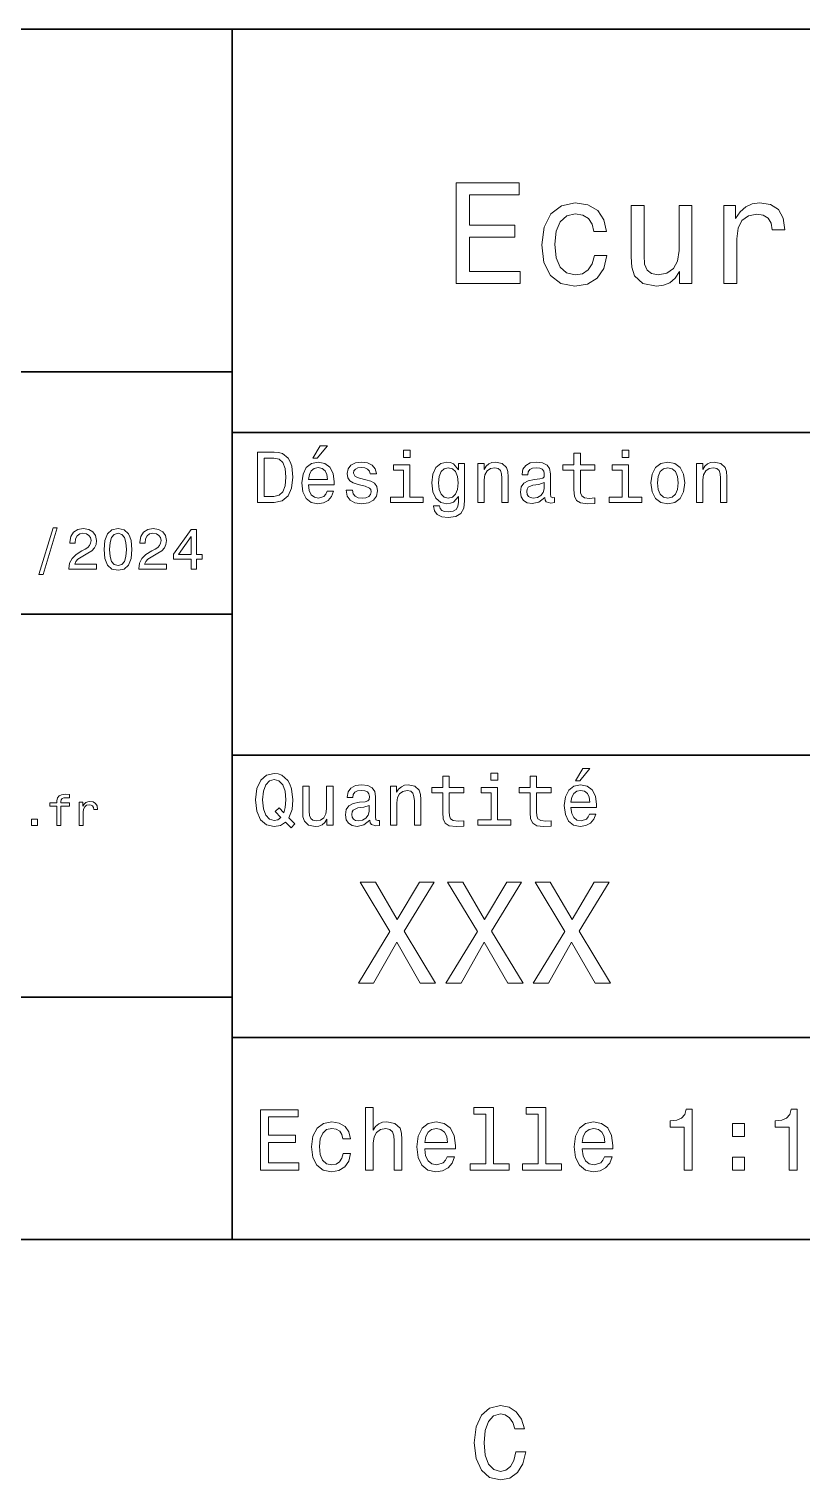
# Model space of a CAD drawing. Extents: x 0 to 841, y 0 to 594.
# Drawn here: x 685.9 to 724.3, y 8.1 to 80 of the extents above; entities that cross this region are included whole.
import ezdxf

# ---------------------------------------------------------------- set-up
doc = ezdxf.new("R2010")
doc.units = 0

msp = doc.modelspace()

# ---------------------------------------------------------------- linework, layer by layer
at = {"color": 7, "lineweight": 35}
for p, q in [((631, 80), (821, 80)), ((696, 20), (696, 80)), ((631, 63), (696, 63)), ((696, 60), (821, 60)), ((631, 51), (696, 51)), ((696, 44), (821, 44)), ((631, 32), (696, 32)), ((696, 30), (821, 30)), ((20, 20), (821, 20)), ((631, 20), (821, 20))]:
    msp.add_line(p, q, dxfattribs=at)
at = {"color": 7, "lineweight": 13}
for points in [[(707.109558, 67.381126), (710.279541, 67.381126), (710.279541, 67.986313), (707.772339, 67.986313), (707.772339, 69.679398), (710.005798, 69.679398), (710.005798, 70.277382), (707.772339, 70.277382), (707.772339, 71.77594), (710.221924, 71.77594), (710.221924, 72.381126), (707.109558, 72.381126)], [(713.932312, 69.967583), (714.559082, 69.967583), (714.429443, 70.543953), (714.119629, 70.997841), (713.636902, 71.278824), (713.010132, 71.386887), (712.318481, 71.242798), (711.792542, 70.83934), (711.461121, 70.183723), (711.345825, 69.304756), (711.453918, 68.432999), (711.778137, 67.784584), (712.289673, 67.381126), (712.988525, 67.24424), (713.608093, 67.35231), (714.09082, 67.6549), (714.422241, 68.130409), (714.566284, 68.764412), (713.961121, 68.764412), (713.853027, 68.360954), (713.651306, 68.058357), (713.363159, 67.87104), (713.010132, 67.8134), (712.570618, 67.907066), (712.253601, 68.195244), (712.059082, 68.663544), (711.994263, 69.32637), (712.059082, 69.974785), (712.260864, 70.443085), (712.585022, 70.73127), (713.010132, 70.832138), (713.384766, 70.767296), (713.66571, 70.601585), (713.853027, 70.327812)], [(718.788208, 71.25), (718.154236, 71.25), (718.154236, 69.016571), (718.082153, 68.497841), (717.87323, 68.123199), (717.549011, 67.892654), (717.123962, 67.82061), (716.785339, 67.878242), (716.569214, 68.051155), (716.446716, 68.346542), (716.417908, 68.764412), (716.417908, 71.25), (715.783875, 71.25), (715.783875, 68.706772), (715.805481, 68.195244), (715.942383, 67.770172), (716.360229, 67.381126), (717.030273, 67.24424), (717.390503, 67.29467), (717.700317, 67.424355), (717.966858, 67.647697), (718.183044, 67.971901), (718.183044, 67.381126), (718.788208, 67.381126)], [(720.380432, 67.381126), (721.014465, 67.381126), (721.014465, 69.592941), (721.079285, 70.126083), (721.273804, 70.507927), (721.59082, 70.738472), (722.015869, 70.817726), (722.332886, 70.767296), (722.570618, 70.623199), (722.714722, 70.378242), (722.765137, 70.046829), (723.406372, 70.046829), (723.319885, 70.630409), (723.082153, 71.048271), (722.685913, 71.300438), (722.145569, 71.386887), (721.778137, 71.329254), (721.461121, 71.185158), (721.180115, 70.940201), (720.956787, 70.608795), (720.956787, 71.25), (720.380432, 71.25)], [(698.080688, 59.030979), (697.248535, 59.030979), (697.248535, 56.530979), (698.080688, 56.530979), (698.473328, 56.610229), (698.765137, 56.851585), (698.945251, 57.244236), (699.010071, 57.780979), (698.952454, 58.328529), (698.880432, 58.544666), (698.779541, 58.717579), (698.487732, 58.951729), (698.296814, 59.009365)], [(700.004333, 58.728386), (700.216858, 58.728386), (700.71759, 59.340778), (700.364563, 59.340778)], [(704.824219, 59.117435), (704.489197, 59.117435), (704.489197, 58.757202), (704.824219, 58.757202)], [(715.667175, 59.117435), (715.332153, 59.117435), (715.332153, 58.757202), (715.667175, 58.757202)], [(698.055481, 58.731987), (698.329224, 58.677952), (698.516541, 58.512245), (698.628235, 58.216858), (698.664246, 57.780979), (698.624634, 57.359509), (698.512939, 57.064121), (698.322021, 56.887608), (698.055481, 56.829971), (697.583557, 56.829971), (697.583557, 58.731987)], [(699.784607, 57.406338), (701.052612, 57.406338), (701.056213, 57.554035), (700.998535, 57.9683), (700.840088, 58.278099), (700.587891, 58.465416), (700.252869, 58.533859), (699.925049, 58.461815), (699.672913, 58.260086), (699.510803, 57.932278), (699.453186, 57.5), (699.507202, 57.056915), (699.669312, 56.732708), (699.917847, 56.530979), (700.242065, 56.462536), (700.523071, 56.509365), (700.753601, 56.631844), (700.922913, 56.826366), (701.020203, 57.085735), (700.706787, 57.085735), (700.641907, 56.941643), (700.548279, 56.833572), (700.281677, 56.747116), (700.076355, 56.786743), (699.921448, 56.912823), (699.820618, 57.118156), (699.784607, 57.395531)], [(702.623169, 57.658501), (702.317017, 57.730545), (702.090088, 57.8134), (702.014404, 57.982708), (702.036011, 58.101585), (702.111694, 58.188038), (702.234131, 58.242073), (702.410645, 58.263687), (702.579956, 58.242073), (702.713257, 58.177231), (702.799683, 58.079971), (702.835754, 57.950287), (703.145508, 57.950287), (703.145508, 57.957493), (703.091492, 58.191643), (702.943787, 58.375359), (702.713257, 58.490635), (702.410645, 58.533859), (702.104492, 58.490635), (701.881104, 58.371758), (701.740662, 58.195244), (701.697388, 57.971901), (701.729797, 57.755764), (701.830688, 57.604465), (701.996399, 57.496399), (702.237732, 57.42075), (702.590759, 57.334293), (702.806946, 57.244236), (702.864563, 57.172188), (702.886169, 57.064121), (702.85376, 56.930836), (702.767273, 56.829971), (702.626831, 56.765129), (702.439453, 56.743515), (702.241333, 56.765129), (702.09729, 56.840778), (702, 56.963257), (701.960388, 57.132565), (701.654175, 57.132565), (701.70459, 56.844379), (701.852295, 56.635445), (702.086426, 56.509365), (702.410645, 56.462536), (702.749268, 56.509365), (702.997864, 56.635445), (703.149109, 56.837173), (703.203186, 57.100143), (703.163574, 57.327087), (703.05188, 57.481987), (702.868164, 57.582851)], [(704.813416, 56.79755), (704.813416, 58.400574), (703.999268, 58.400574), (703.999268, 58.130402), (704.496399, 58.130402), (704.496399, 56.79755), (703.847961, 56.79755), (703.847961, 56.530979), (705.468994, 56.530979), (705.468994, 56.79755)], [(707.518738, 56.617435), (707.518738, 58.465416), (707.216125, 58.465416), (707.216125, 58.152016), (706.96759, 58.4366), (706.816284, 58.508644), (706.646973, 58.533859), (706.340759, 58.461815), (706.103027, 58.260086), (705.94812, 57.935879), (705.894104, 57.5), (705.94812, 57.060516), (706.103027, 56.736309), (706.340759, 56.530979), (706.646973, 56.462536), (706.819885, 56.487751), (706.963989, 56.552593), (707.216125, 56.826366), (707.216125, 56.552593), (707.187317, 56.336456), (707.108093, 56.181557), (706.956787, 56.091499), (706.729797, 56.059078), (706.531677, 56.080692), (706.391235, 56.134727), (706.30835, 56.228386), (706.283142, 56.354465), (705.976929, 56.354465), (705.976929, 56.340057), (706.023804, 56.109509), (706.167847, 55.9366), (706.398438, 55.824928), (706.711792, 55.785301), (707.086426, 55.839336), (707.335022, 55.990635), (707.475525, 56.253601)], [(708.18158, 56.530979), (708.498535, 56.530979), (708.498535, 57.647694), (708.531006, 57.903458), (708.635437, 58.090778), (708.797546, 58.206051), (709.013672, 58.249279), (709.186584, 58.213257), (709.294678, 58.115993), (709.348694, 57.953888), (709.366699, 57.737751), (709.366699, 56.530979), (709.683716, 56.530979), (709.683716, 57.802593), (709.669312, 58.058357), (709.604492, 58.270893), (709.391907, 58.465416), (709.060547, 58.533859), (708.876831, 58.508644), (708.721924, 58.440201), (708.588623, 58.324928), (708.484131, 58.170029), (708.484131, 58.465416), (708.18158, 58.465416)], [(711.499268, 56.783142), (711.499268, 56.772335), (711.517273, 56.649857), (711.57135, 56.5634), (711.798279, 56.494957), (711.974792, 56.523773), (711.974792, 56.76873), (711.899109, 56.757923), (711.798279, 56.804756), (711.780273, 56.948845), (711.780273, 57.950287), (711.737061, 58.206051), (711.610962, 58.386166), (711.391235, 58.494236), (711.081421, 58.533859), (710.778809, 58.490635), (710.555481, 58.368156), (710.414978, 58.177231), (710.368164, 57.925072), (710.368164, 57.903458), (710.65271, 57.903458), (710.677979, 58.054756), (710.757202, 58.162823), (710.886902, 58.227665), (711.070618, 58.25288), (711.247131, 58.234871), (711.373169, 58.180836), (711.448853, 58.087173), (711.47406, 57.957493), (711.459656, 57.806194), (711.402039, 57.730545), (711.257935, 57.694523), (710.987732, 57.665707), (710.677979, 57.600864), (710.458191, 57.485592), (710.328552, 57.305473), (710.288879, 57.038906), (710.324951, 56.801151), (710.436584, 56.624638), (710.616699, 56.512966), (710.865295, 56.473343), (711.200317, 56.548992)], [(712.943787, 58.130402), (712.943787, 57.161381), (712.965393, 56.84798), (713.066284, 56.631844), (713.268005, 56.505764), (713.610229, 56.462536), (713.984863, 56.480545), (713.984863, 56.754322), (713.711121, 56.732708), (713.462524, 56.761528), (713.329224, 56.851585), (713.271606, 57.00288), (713.260803, 57.215416), (713.260803, 58.130402), (713.984863, 58.130402), (713.984863, 58.400574), (713.260803, 58.400574), (713.260803, 58.966137), (712.943787, 58.966137), (712.943787, 58.400574), (712.39624, 58.400574), (712.39624, 58.130402)], [(715.656311, 56.79755), (715.656311, 58.400574), (714.842224, 58.400574), (714.842224, 58.130402), (715.339355, 58.130402), (715.339355, 56.79755), (714.690918, 56.79755), (714.690918, 56.530979), (716.311951, 56.530979), (716.311951, 56.79755)], [(716.762268, 57.496399), (716.819885, 57.056915), (716.985596, 56.732708), (717.248535, 56.530979), (717.601563, 56.462536), (717.950989, 56.530979), (718.213989, 56.729107), (718.3797, 57.053314), (718.440918, 57.496399), (718.3797, 57.935879), (718.213989, 58.263687), (717.950989, 58.461815), (717.601563, 58.533859), (717.248535, 58.461815), (716.985596, 58.260086), (716.819885, 57.935879)], [(719.024475, 56.530979), (719.341492, 56.530979), (719.341492, 57.647694), (719.373901, 57.903458), (719.478394, 58.090778), (719.640503, 58.206051), (719.856628, 58.249279), (720.029541, 58.213257), (720.137634, 58.115993), (720.19165, 57.953888), (720.209656, 57.737751), (720.209656, 56.530979), (720.526672, 56.530979), (720.526672, 57.802593), (720.512268, 58.058357), (720.447388, 58.270893), (720.234863, 58.465416), (719.903442, 58.533859), (719.719727, 58.508644), (719.564819, 58.440201), (719.43158, 58.324928), (719.327087, 58.170029), (719.327087, 58.465416), (719.024475, 58.465416)], [(699.784607, 57.672909), (699.824219, 57.921471), (699.921448, 58.105186), (700.069153, 58.216858), (700.263672, 58.256485), (700.45459, 58.216858), (700.602295, 58.105186), (700.692383, 57.921471), (700.724792, 57.672909)], [(706.221924, 57.5), (706.254333, 57.820606), (706.351563, 58.058357), (706.502869, 58.198845), (706.70459, 58.249279), (706.917175, 58.198845), (707.075623, 58.058357), (707.172913, 57.820606), (707.208923, 57.5), (707.172913, 57.172188), (707.075623, 56.938038), (706.917175, 56.793949), (706.70459, 56.747116), (706.502869, 56.793949), (706.351563, 56.938038), (706.254333, 57.175793)], [(717.086426, 57.5), (717.118896, 57.824207), (717.219727, 58.058357), (717.381836, 58.20245), (717.601563, 58.25288), (717.817749, 58.20245), (717.979858, 58.061958), (718.080688, 57.824207), (718.116699, 57.5), (718.080688, 57.172188), (717.979858, 56.934437), (717.817749, 56.790344), (717.601563, 56.743515), (717.381836, 56.790344), (717.219727, 56.934437), (717.118896, 57.172188)], [(711.463257, 57.208214), (711.420044, 57.020893), (711.304749, 56.876801), (711.131836, 56.783142), (710.919312, 56.750721), (710.78241, 56.76873), (710.685181, 56.826366), (710.623901, 56.927231), (710.605896, 57.067722), (710.6203, 57.193802), (710.677979, 57.283859), (710.908508, 57.384727), (711.200317, 57.427952), (711.463257, 57.514408)], [(686.417847, 52.956772), (686.616699, 52.956772), (687.314087, 55.279541), (687.112366, 55.279541)], [(687.899109, 53.224785), (689.273743, 53.224785), (689.273743, 53.472622), (688.187317, 53.472622), (688.247803, 53.60807), (688.351563, 53.720463), (688.671448, 53.925072), (688.841492, 54.011528), (689.031677, 54.135448), (689.167114, 54.279541), (689.244934, 54.44957), (689.273743, 54.642651), (689.224731, 54.884727), (689.089294, 55.074928), (688.881836, 55.195965), (688.613831, 55.239193), (688.337158, 55.190201), (688.12677, 55.054756), (687.991333, 54.838619), (687.94519, 54.553314), (687.94519, 54.51297), (688.207458, 54.51297), (688.207458, 54.536022), (688.233398, 54.731991), (688.311218, 54.876083), (688.43512, 54.9683), (688.599426, 55), (688.766541, 54.971184), (688.890442, 54.899136), (688.97113, 54.786743), (689, 54.645535), (688.979797, 54.51297), (688.925049, 54.400578), (688.832825, 54.302593), (688.706055, 54.216141), (688.536011, 54.12392), (688.253601, 53.945248), (688.054749, 53.755043), (687.936584, 53.524498), (687.899109, 53.233429)], [(689.642639, 54.201729), (689.685852, 53.749279), (689.821289, 53.426514), (690.037415, 53.230549), (690.337158, 53.167149), (690.633972, 53.230549), (690.850098, 53.426514), (690.982666, 53.749279), (691.028809, 54.201729), (690.982666, 54.651299), (690.927917, 54.829971), (690.850098, 54.976948), (690.633972, 55.172913), (690.337158, 55.239193), (690.037415, 55.172913), (689.821289, 54.974064), (689.685852, 54.651299)], [(689.919312, 54.201729), (689.942322, 54.550434), (690.014404, 54.801155), (690.144043, 54.948128), (690.337158, 55), (690.527344, 54.948128), (690.657043, 54.801155), (690.729065, 54.550434), (690.752136, 54.201729), (690.729065, 53.850143), (690.657043, 53.599426), (690.527344, 53.45245), (690.337158, 53.403458), (690.144043, 53.45245), (690.014404, 53.599426), (689.942322, 53.850143)], [(691.368835, 53.224785), (692.743469, 53.224785), (692.743469, 53.472622), (691.657043, 53.472622), (691.717529, 53.60807), (691.821289, 53.720463), (692.141174, 53.925072), (692.311218, 54.011528), (692.501404, 54.135448), (692.636841, 54.279541), (692.714661, 54.44957), (692.743469, 54.642651), (692.694519, 54.884727), (692.559021, 55.074928), (692.351563, 55.195965), (692.083557, 55.239193), (691.806885, 55.190201), (691.596497, 55.054756), (691.46106, 54.838619), (691.414978, 54.553314), (691.414978, 54.51297), (691.677185, 54.51297), (691.677185, 54.536022), (691.703125, 54.731991), (691.780945, 54.876083), (691.904846, 54.9683), (692.069153, 55), (692.236267, 54.971184), (692.360229, 54.899136), (692.440918, 54.786743), (692.469727, 54.645535), (692.449524, 54.51297), (692.394775, 54.400578), (692.302551, 54.302593), (692.175781, 54.216141), (692.005737, 54.12392), (691.723328, 53.945248), (691.524475, 53.755043), (691.406311, 53.524498), (691.368835, 53.233429)], [(693.965393, 53.224785), (694.224731, 53.224785), (694.224731, 53.720463), (694.510071, 53.720463), (694.510071, 53.951008), (694.224731, 53.951008), (694.224731, 55.181557), (693.962524, 55.181557), (693.086426, 53.974064), (693.086426, 53.720463), (693.965393, 53.720463)], [(693.328491, 53.951008), (693.965393, 54.847263), (693.965393, 53.951008)], [(713.015869, 42.728386), (713.228394, 42.728386), (713.729126, 43.340778), (713.376099, 43.340778)], [(698.642639, 40.685879), (698.916443, 40.401295), (699.107361, 40.592216), (698.811951, 40.894814), (698.963257, 41.305473), (699.010071, 41.780979), (698.94165, 42.339336), (698.862366, 42.56628), (698.757935, 42.753601), (698.462524, 43.009365), (698.28241, 43.074207), (698.08429, 43.099422), (697.702454, 43.009365), (697.410645, 42.757202), (697.223328, 42.342937), (697.158508, 41.780979), (697.223328, 41.219021), (697.407043, 40.804756), (697.698853, 40.548992), (698.08429, 40.462536), (698.397705, 40.520172)], [(698.41571, 40.916428), (698.260803, 40.801151), (698.08429, 40.765129), (697.850159, 40.829971), (697.666443, 41.024494), (697.543945, 41.341499), (697.504333, 41.780979), (697.543945, 42.216858), (697.662842, 42.537464), (697.846558, 42.731987), (698.08429, 42.80043), (698.31842, 42.731987), (698.502136, 42.533859), (698.621033, 42.213257), (698.664246, 41.780979), (698.631836, 41.406338), (698.563416, 41.150578), (698.329224, 41.395531), (698.134705, 41.211815)], [(700.998535, 42.465416), (700.68158, 42.465416), (700.68158, 41.348701), (700.645508, 41.089336), (700.541077, 40.902016), (700.378967, 40.786743), (700.166443, 40.750721), (699.997131, 40.779537), (699.889038, 40.865993), (699.82782, 41.013687), (699.813416, 41.222622), (699.813416, 42.465416), (699.496399, 42.465416), (699.496399, 41.193802), (699.507202, 40.938038), (699.575623, 40.725502), (699.784607, 40.530979), (700.119568, 40.462536), (700.299683, 40.487751), (700.45459, 40.552593), (700.587891, 40.664265), (700.695984, 40.826366), (700.695984, 40.530979), (700.998535, 40.530979)], [(702.824951, 40.783142), (702.824951, 40.772335), (702.842957, 40.649857), (702.896973, 40.5634), (703.123901, 40.494957), (703.300415, 40.523773), (703.300415, 40.76873), (703.224792, 40.757923), (703.123901, 40.804756), (703.105896, 40.948845), (703.105896, 41.950287), (703.062683, 42.206051), (702.936584, 42.386166), (702.716858, 42.494236), (702.407043, 42.533859), (702.104492, 42.490635), (701.881104, 42.368156), (701.740662, 42.177231), (701.693787, 41.925072), (701.693787, 41.903458), (701.978394, 41.903458), (702.003601, 42.054756), (702.082825, 42.162823), (702.212524, 42.227665), (702.39624, 42.25288), (702.572754, 42.234871), (702.698853, 42.180836), (702.774475, 42.087173), (702.799683, 41.957493), (702.785278, 41.806194), (702.727661, 41.730545), (702.583557, 41.694523), (702.313416, 41.665707), (702.003601, 41.600864), (701.783875, 41.485592), (701.654175, 41.305473), (701.614563, 41.038906), (701.650574, 40.801151), (701.762268, 40.624638), (701.942383, 40.512966), (702.190918, 40.473343), (702.52594, 40.548992)], [(703.84436, 40.530979), (704.161377, 40.530979), (704.161377, 41.647694), (704.193787, 41.903458), (704.298279, 42.090778), (704.460388, 42.206051), (704.676514, 42.249279), (704.849426, 42.213257), (704.95752, 42.115993), (705.011536, 41.953888), (705.029541, 41.737751), (705.029541, 40.530979), (705.346558, 40.530979), (705.346558, 41.802593), (705.332153, 42.058357), (705.267273, 42.270893), (705.054749, 42.465416), (704.723328, 42.533859), (704.539612, 42.508644), (704.384705, 42.440201), (704.251465, 42.324928), (704.146973, 42.170029), (704.146973, 42.465416), (703.84436, 42.465416)], [(706.438049, 42.130402), (706.438049, 41.161381), (706.459656, 40.84798), (706.560547, 40.631844), (706.762268, 40.505764), (707.104492, 40.462536), (707.479126, 40.480545), (707.479126, 40.754322), (707.205322, 40.732708), (706.956787, 40.761528), (706.823486, 40.851585), (706.765869, 41.00288), (706.755066, 41.215416), (706.755066, 42.130402), (707.479126, 42.130402), (707.479126, 42.400574), (706.755066, 42.400574), (706.755066, 42.966137), (706.438049, 42.966137), (706.438049, 42.400574), (705.890503, 42.400574), (705.890503, 42.130402)], [(709.161377, 43.117435), (708.826355, 43.117435), (708.826355, 42.757202), (709.161377, 42.757202)], [(710.775208, 42.130402), (710.775208, 41.161381), (710.796814, 40.84798), (710.897705, 40.631844), (711.099426, 40.505764), (711.44165, 40.462536), (711.816284, 40.480545), (711.816284, 40.754322), (711.54248, 40.732708), (711.293945, 40.761528), (711.160645, 40.851585), (711.103027, 41.00288), (711.092224, 41.215416), (711.092224, 42.130402), (711.816284, 42.130402), (711.816284, 42.400574), (711.092224, 42.400574), (711.092224, 42.966137), (710.775208, 42.966137), (710.775208, 42.400574), (710.227661, 42.400574), (710.227661, 42.130402)], [(712.796082, 41.406338), (714.064148, 41.406338), (714.067749, 41.554035), (714.010071, 41.9683), (713.851563, 42.278099), (713.599426, 42.465416), (713.264404, 42.533859), (712.936584, 42.461815), (712.684448, 42.260086), (712.522339, 41.932278), (712.464722, 41.5), (712.518738, 41.056915), (712.680847, 40.732708), (712.929382, 40.530979), (713.253601, 40.462536), (713.534607, 40.509365), (713.765137, 40.631844), (713.934448, 40.826366), (714.031677, 41.085735), (713.718323, 41.085735), (713.653442, 40.941643), (713.559814, 40.833572), (713.293213, 40.747116), (713.087891, 40.786743), (712.932983, 40.912823), (712.832153, 41.118156), (712.796082, 41.395531)], [(687.30835, 41.469742), (687.30835, 40.510086), (687.498535, 40.510086), (687.498535, 41.469742), (687.930847, 41.469742), (687.930847, 41.631844), (687.498535, 41.631844), (687.498535, 41.703171), (687.513672, 41.789623), (687.563416, 41.847984), (687.647705, 41.882565), (687.768738, 41.895535), (687.930847, 41.886887), (687.930847, 42.051151), (687.725464, 42.061958), (687.539612, 42.042507), (687.409912, 41.98415), (687.332153, 41.882565), (687.30835, 41.737751), (687.30835, 41.631844), (686.960388, 41.631844), (686.960388, 41.469742)], [(709.150574, 40.79755), (709.150574, 42.400574), (708.336426, 42.400574), (708.336426, 42.130402), (708.833557, 42.130402), (708.833557, 40.79755), (708.185181, 40.79755), (708.185181, 40.530979), (709.806213, 40.530979), (709.806213, 40.79755)], [(712.796082, 41.672909), (712.835754, 41.921471), (712.932983, 42.105186), (713.080688, 42.216858), (713.275208, 42.256485), (713.466125, 42.216858), (713.613831, 42.105186), (713.703918, 41.921471), (713.736328, 41.672909)], [(688.417114, 40.510086), (688.607361, 40.510086), (688.607361, 41.17363), (688.62677, 41.333572), (688.68512, 41.448128), (688.780273, 41.517292), (688.907776, 41.541065), (689.002869, 41.525936), (689.074219, 41.482708), (689.117432, 41.409222), (689.132568, 41.309799), (689.32489, 41.309799), (689.29895, 41.484871), (689.227661, 41.610229), (689.108765, 41.685879), (688.946655, 41.711815), (688.836426, 41.694523), (688.741333, 41.651295), (688.657043, 41.577808), (688.590027, 41.478386), (688.590027, 41.67075), (688.417114, 41.67075)], [(702.788879, 41.208214), (702.745667, 41.020893), (702.630432, 40.876801), (702.45752, 40.783142), (702.244934, 40.750721), (702.108093, 40.76873), (702.010803, 40.826366), (701.949585, 40.927231), (701.93158, 41.067722), (701.945984, 41.193802), (702.003601, 41.283859), (702.234131, 41.384727), (702.52594, 41.427952), (702.788879, 41.514408)], [(686.041748, 40.510086), (686.340027, 40.510086), (686.340027, 40.83213), (686.041748, 40.83213)], [(702.253601, 32.700287), (703.010132, 32.700287), (704.15564, 34.724781), (705.322815, 32.700287), (706.086487, 32.700287), (704.523071, 35.272331), (706.007202, 37.707493), (705.279541, 37.707493), (704.177246, 35.855907), (703.096558, 37.707493), (702.340088, 37.707493), (703.817017, 35.265129)], [(706.59082, 32.700287), (707.34729, 32.700287), (708.492798, 34.724781), (709.659973, 32.700287), (710.423645, 32.700287), (708.860229, 35.272331), (710.344421, 37.707493), (709.61676, 37.707493), (708.514465, 35.855907), (707.433716, 37.707493), (706.677246, 37.707493), (708.154175, 35.265129)], [(710.927979, 32.700287), (711.684448, 32.700287), (712.830017, 34.724781), (713.997131, 32.700287), (714.760864, 32.700287), (713.197449, 35.272331), (714.68158, 37.707493), (713.953918, 37.707493), (712.851624, 35.855907), (711.770935, 37.707493), (711.014465, 37.707493), (712.491394, 35.265129)], [(697.393372, 23.428675), (699.29541, 23.428675), (699.29541, 23.791786), (697.791077, 23.791786), (697.791077, 24.807638), (699.131104, 24.807638), (699.131104, 25.166428), (697.791077, 25.166428), (697.791077, 26.065563), (699.260803, 26.065563), (699.260803, 26.428675), (697.393372, 26.428675)], [(702.610962, 23.428675), (702.991333, 23.428675), (702.991333, 24.768732), (703.030273, 25.075649), (703.15564, 25.300432), (703.350159, 25.438761), (703.609497, 25.490635), (703.817017, 25.447407), (703.946716, 25.330692), (704.011536, 25.136168), (704.033142, 24.876802), (704.033142, 23.428675), (704.413574, 23.428675), (704.413574, 24.954611), (704.39624, 25.261528), (704.31842, 25.516571), (704.063416, 25.75), (703.66571, 25.832132), (703.449585, 25.801874), (703.263672, 25.719742), (703.108093, 25.590057), (702.991333, 25.412825), (702.991333, 26.532421), (702.610962, 26.532421)], [(708.572021, 26.212536), (708.572021, 23.74856), (707.789612, 23.74856), (707.789612, 23.428675), (709.73053, 23.428675), (709.73053, 23.74856), (708.952454, 23.74856), (708.952454, 26.532421), (707.975525, 26.532421), (707.975525, 26.212536)], [(711.174377, 26.212536), (711.174377, 23.74856), (710.391907, 23.74856), (710.391907, 23.428675), (712.332825, 23.428675), (712.332825, 23.74856), (711.554749, 23.74856), (711.554749, 26.532421), (710.57782, 26.532421), (710.57782, 26.212536)], [(718.416443, 23.428675), (718.809814, 23.428675), (718.809814, 26.450289), (718.515869, 26.450289), (718.438049, 26.1866), (718.28241, 26.009367), (718.044678, 25.905621), (717.716125, 25.871038), (717.716125, 25.564121), (718.416443, 25.564121)], [(723.621033, 23.428675), (724.014404, 23.428675), (724.014404, 26.450289), (723.720459, 26.450289), (723.642639, 26.1866), (723.487, 26.009367), (723.249268, 25.905621), (722.920715, 25.871038), (722.920715, 25.564121), (723.621033, 25.564121)], [(701.487061, 24.980549), (701.863098, 24.980549), (701.785278, 25.32637), (701.599426, 25.598703), (701.309814, 25.767292), (700.933716, 25.832132), (700.518738, 25.745678), (700.203186, 25.503603), (700.004333, 25.110231), (699.935181, 24.582853), (700, 24.059799), (700.194519, 23.67075), (700.501465, 23.428675), (700.920776, 23.346542), (701.29248, 23.411385), (701.582153, 23.592939), (701.781006, 23.878242), (701.867432, 24.258646), (701.504333, 24.258646), (701.439453, 24.016571), (701.31842, 23.835014), (701.145508, 23.722622), (700.933716, 23.68804), (700.670044, 23.744236), (700.479797, 23.917147), (700.363098, 24.198128), (700.324219, 24.595821), (700.363098, 24.984871), (700.484131, 25.26585), (700.67865, 25.438761), (700.933716, 25.499279), (701.158508, 25.460375), (701.327087, 25.36095), (701.439453, 25.196686)], [(705.546082, 24.479107), (707.067749, 24.479107), (707.072021, 24.65634), (707.002869, 25.153458), (706.812683, 25.525217), (706.510071, 25.75), (706.108093, 25.832132), (705.714722, 25.745678), (705.412109, 25.503603), (705.21759, 25.110231), (705.148438, 24.591499), (705.213257, 24.059799), (705.407776, 23.67075), (705.706055, 23.428675), (706.095093, 23.346542), (706.432251, 23.402739), (706.708923, 23.549711), (706.912109, 23.783142), (707.028809, 24.094381), (706.65271, 24.094381), (706.574951, 23.921471), (706.462524, 23.791786), (706.142639, 23.68804), (705.89624, 23.735592), (705.710388, 23.886889), (705.589355, 24.133286), (705.546082, 24.466139)], [(705.546082, 24.798992), (705.593689, 25.097263), (705.710388, 25.317724), (705.887634, 25.451729), (706.121033, 25.499279), (706.350159, 25.451729), (706.527405, 25.317724), (706.635437, 25.097263), (706.674377, 24.798992)], [(713.353027, 24.479107), (714.874634, 24.479107), (714.878967, 24.65634), (714.809814, 25.153458), (714.619568, 25.525217), (714.317017, 25.75), (713.914978, 25.832132), (713.521606, 25.745678), (713.218994, 25.503603), (713.024475, 25.110231), (712.955322, 24.591499), (713.020203, 24.059799), (713.214722, 23.67075), (713.512939, 23.428675), (713.902039, 23.346542), (714.239197, 23.402739), (714.515869, 23.549711), (714.718994, 23.783142), (714.835754, 24.094381), (714.459656, 24.094381), (714.381836, 23.921471), (714.26947, 23.791786), (713.949585, 23.68804), (713.703186, 23.735592), (713.517273, 23.886889), (713.39624, 24.133286), (713.353027, 24.466139)], [(713.353027, 24.798992), (713.400574, 25.097263), (713.517273, 25.317724), (713.694519, 25.451729), (713.927979, 25.499279), (714.157043, 25.451729), (714.33429, 25.317724), (714.442383, 25.097263), (714.481262, 24.798992)], [(720.798279, 25.105907), (721.394775, 25.105907), (721.394775, 25.75), (720.798279, 25.75)], [(720.798279, 23.428675), (721.394775, 23.428675), (721.394775, 24.072767), (720.798279, 24.072767)], [(710.067017, 9.467939), (709.966125, 9.044308), (709.799744, 8.741714), (709.567749, 8.555115), (709.29541, 8.494596), (708.96759, 8.585374), (708.710388, 8.857708), (708.53894, 9.301513), (708.483459, 9.916786), (708.53894, 10.527017), (708.705322, 10.975864), (708.962524, 11.248199), (709.29541, 11.34402), (709.537476, 11.293588), (709.744263, 11.152377), (709.90564, 10.925432), (710.016602, 10.612752), (710.495667, 10.612752), (710.34436, 11.091858), (710.082153, 11.45497), (709.72406, 11.681916), (709.29541, 11.762608), (708.760803, 11.636527), (708.352295, 11.283501), (708.090088, 10.703529), (707.999268, 9.916786), (708.090088, 9.130043), (708.352295, 8.550072), (708.760803, 8.192002), (709.29541, 8.070965), (709.764404, 8.166786), (710.142639, 8.434077), (710.409973, 8.872838), (710.551147, 9.467939)]]:
    msp.add_lwpolyline(points, close=True, dxfattribs=at)

doc.saveas('drawing.dxf')
